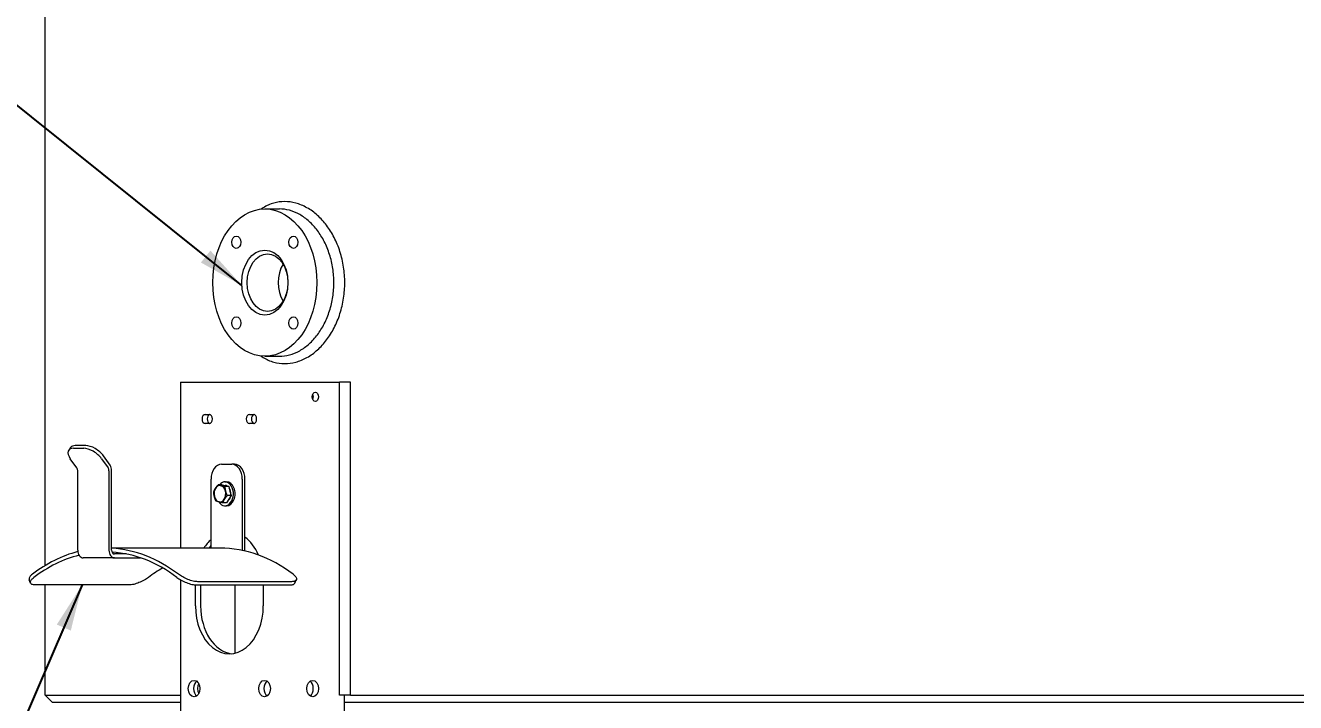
# Model space of a CAD drawing. Header units: inches. Extents: x 20 to 536, y 8 to 344.
# Drawn here: x 82.76 to 125.87, y 73.49 to 96.47 of the extents above; entities that cross this region are included whole.
import ezdxf

# ---------------------------------------------------------------- set-up
doc = ezdxf.new("R2010")
doc.units = ezdxf.units.IN
doc.header["$LTSCALE"] = 16
doc.header["$MEASUREMENT"] = 0
for name, color, linetype, lineweight in [('Dimension (ANSI)', 7, 'Continuous', 25), ('Symbol (ANSI)', 7, 'Continuous', 25), ('Visible (ANSI)', 7, 'Continuous', 50)]:
    doc.layers.add(name, color=color, linetype=linetype, lineweight=lineweight)
doc.styles.add('Standard D-E', font='arial.ttf')
doc.dimstyles.new('in [mm] D-E NeptuneBenson', dxfattribs={"dimscale": 16, "dimtxt": 0.15, "dimasz": 0.098425, "dimexe": 0.125, "dimexo": 0.063, "dimgap": 0.031496, "dimtad": 0, "dimtih": 1, "dimtoh": 1, "dimdec": 4, "dimrnd": 1e-08, "dimzin": 3, "dimdsep": 46, "dimlunit": 5, "dimtxsty": 'Standard D-E', "dimcen": 0.09, "dimdle": 0.393701, "dimclrd": 256, "dimclre": 256, "dimclrt": 256, "dimadec": 1, "dimazin": 1, "dimtfac": 1, "dimtofl": 0, "dimtmove": 0, "dimatfit": 3, "dimfxl": 1, "dimfrac": 1, "dimtolj": 1, "dimtzin": 4, "dimlwd": -1, "dimlwe": -1, "dimarcsym": 0})
doc.dimstyles.new('in [mm] D-E NeptuneBenson$7', dxfattribs={"dimscale": 16, "dimtxt": 0.15, "dimasz": 0.098425, "dimexe": 0.125, "dimexo": 0.063, "dimgap": 0.031496, "dimtad": 0, "dimtih": 1, "dimtoh": 1, "dimdec": 4, "dimrnd": 1e-08, "dimzin": 3, "dimdsep": 46, "dimlunit": 5, "dimtxsty": 'Standard D-E', "dimcen": 0.09, "dimdle": 0.393701, "dimclrd": 256, "dimclre": 256, "dimclrt": 256, "dimadec": 1, "dimazin": 1, "dimtfac": 1, "dimtofl": 0, "dimtmove": 0, "dimatfit": 3, "dimfxl": 1, "dimfrac": 1, "dimtolj": 1, "dimtzin": 4, "dimlwd": -1, "dimlwe": -1, "dimarcsym": 0})

# ---------------------------------------------------------------- blocks, each defined once
blk = doc.blocks.new('*D24')
at = {"layer": 'Defpoints', "color": 0, "transparency": 16777216}
for p in [(33.93, 160.21), (110.807, 160.21), (85.898, 49.214)]:
    blk.add_point(p, dxfattribs=at)
at = {"layer": 'Dimension (ANSI)', "transparency": 16777216}
for p, q in [((109.799, 160.21), (31.93, 160.21)), ((33.93, 158.636), (33.93, 108.464)), ((33.93, 50.789), (33.93, 100.961)), ((84.89, 49.214), (31.93, 49.214))]:
    blk.add_line(p, q, dxfattribs=at)
for points in [[(33.667, 158.636), (34.192, 158.636), (33.93, 160.21)], [(33.667, 50.789), (34.192, 50.789), (33.93, 49.214)]]:
    blk.add_solid(points, dxfattribs=at)
at = {"layer": 'Dimension (ANSI)', "transparency": 16777216, "char_height": 2.4, "attachment_point": 5, "style": 'Standard D-E'}
for s, insert in [('\\A1; 111 in', (33.93, 106.422)), ('\\A1;[2819.3 mm]', (33.93, 102.67))]:
    blk.add_mtext(s, dxfattribs=dict(at, insert=insert))
blk = doc.blocks.new('*D25')
at = {"layer": 'Defpoints', "color": 0, "transparency": 16777216}
for p in [(50.793, 149.743), (82.108, 149.743), (85.898, 49.214)]:
    blk.add_point(p, dxfattribs=at)
at = {"layer": 'Dimension (ANSI)', "transparency": 16777216}
for p, q in [((81.1, 149.743), (48.793, 149.743)), ((50.793, 148.169), (50.793, 119.343)), ((50.793, 50.789), (50.793, 109.39)), ((84.89, 49.214), (48.793, 49.214))]:
    blk.add_line(p, q, dxfattribs=at)
for points in [[(50.53, 148.169), (51.055, 148.169), (50.793, 149.743)], [(50.53, 50.789), (51.055, 50.789), (50.793, 49.214)]]:
    blk.add_solid(points, dxfattribs=at)
at = {"layer": 'Dimension (ANSI)', "transparency": 16777216, "char_height": 2.4, "attachment_point": 5, "style": 'Standard D-E'}
for s, insert in [('\\A1; 100{\\H1x;\\S1#2;} in', (50.793, 117.301)), ('\\A1;[2553.4 mm]', (50.793, 112.324))]:
    blk.add_mtext(s, dxfattribs=dict(at, insert=insert))

msp = doc.modelspace()

# ---------------------------------------------------------------- linework, layer by layer
at = {"layer": 'Visible (ANSI)', "linetype": 'Continuous', "lineweight": 18}
for p, q in [((83.430301, 78.143311), (83.430301, 124.993472)), ((90.88693, 90.243472), (91.382213, 90.243472)), ((90.88693, 85.243472), (91.382213, 85.243472)), ((88.023829, 84.368472), (88.225925, 84.368472)), ((88.023829, 84.368472), (88.023829, 78.735299)), ((88.225925, 84.368472), (91.139205, 84.368472)), ((91.139205, 84.368472), (92.115013, 84.368472)), ((92.115013, 84.368472), (93.42303, 84.368472)), ((93.793942, 84.368472), (93.42303, 84.368472)), ((93.42303, 73.743472), (93.42303, 84.368472)), ((93.793942, 73.743472), (93.793942, 84.368472)), ((88.865857, 83.273472), (89.000207, 83.273472)), ((90.364923, 83.273472), (90.499274, 83.273472)), ((89.000207, 82.963472), (88.865857, 82.963472)), ((90.499274, 82.963472), (90.364923, 82.963472)), ((84.295729, 82.150222), (84.230729, 82.058299)), ((84.388978, 82.123177), (84.742531, 82.123177)), ((84.807531, 82.215101), (84.453978, 82.215101)), ((84.508668, 81.45391), (84.285424, 81.769623)), ((85.346084, 81.769623), (85.569328, 81.45391)), ((85.634328, 81.545833), (85.411084, 81.861547)), ((89.413865, 81.578472), (89.767418, 81.578472)), ((89.859342, 81.578472), (89.767418, 81.578472)), ((84.535591, 78.665499), (84.535591, 81.361986)), ((85.596252, 81.361986), (85.596252, 78.665499)), ((85.688175, 78.665499), (85.688175, 81.361986)), ((89.060311, 78.735299), (89.060311, 81.078472)), ((90.120972, 81.078472), (90.120972, 78.665499)), ((90.212895, 78.665499), (90.212895, 81.078472)), ((89.442361, 80.885588), (89.305958, 80.885588)), ((89.442361, 80.885588), (89.554903, 80.854144)), ((89.667446, 80.8227), (89.531043, 80.8227)), ((89.534073, 80.984472), (89.590641, 80.984472)), ((89.554903, 80.854144), (89.667446, 80.8227)), ((89.667446, 80.8227), (89.704462, 80.669142)), ((89.704462, 80.669142), (89.741477, 80.515585)), ((89.590424, 80.271357), (89.454022, 80.271357)), ((89.665951, 80.393471), (89.590424, 80.271357)), ((89.741477, 80.515585), (89.605075, 80.515585)), ((89.741477, 80.515585), (89.665951, 80.393471)), ((89.534073, 80.172472), (89.590641, 80.172472)), ((89.365782, 78.735299), (85.688175, 78.735299)), ((86.18586, 78.535499), (85.780099, 78.535499)), ((85.780099, 78.405499), (84.719439, 78.405499)), ((85.780099, 78.405499), (86.671094, 78.405499)), ((82.938289, 77.548092), (82.889179, 77.658005)), ((88.023829, 77.6606), (88.023829, 70.864472)), ((91.796035, 77.595688), (88.614054, 77.595688)), ((91.904187, 77.548092), (91.953297, 77.658005)), ((86.277525, 77.485789), (83.095545, 77.485789)), ((83.430301, 73.743472), (83.430301, 77.485789)), ((88.529981, 76.778472), (88.529981, 77.486999)), ((88.56495, 77.485789), (91.746931, 77.485789)), ((88.706758, 77.485789), (88.706758, 76.778472)), ((89.8707, 77.485789), (89.8707, 75.170333)), ((90.835149, 77.485789), (90.835149, 76.778472)), ((83.430301, 73.743472), (88.023829, 73.743472)), ((83.682326, 73.493472), (83.432326, 73.743472)), ((90.937921, 73.743472), (90.996835, 73.743472)), ((92.393147, 73.743472), (92.452061, 73.743472)), ((93.793942, 73.743472), (93.42303, 73.743472)), ((93.58301, 73.743472), (93.58301, 66.399198)), ((93.793942, 73.743472), (128.570709, 73.743472)), ((88.023829, 73.493472), (83.682326, 73.493472)), ((128.781641, 73.493472), (93.58301, 73.493472))]:
    msp.add_line(p, q, dxfattribs=at)
for centre, major_axis in [((90.88693, 87.743472), (0, 2.5)), ((89.91818, 89.113492), (0, 0.210937)), ((91.85568, 89.113492), (0, -0.210937)), ((90.88693, 87.743472), (0, -1.105)), ((90.978853, 87.743472), (0, 0.975)), ((89.91818, 86.373453), (0, 0.210937)), ((91.85568, 86.373453), (0, -0.210937)), ((92.600839, 83.868472), (0, -0.155)), ((88.486141, 73.968472), (0, -0.28)), ((90.87899, 73.968472), (0, -0.28)), ((92.510992, 73.968472), (0, 0.28))]:
    msp.add_ellipse(centre, major_axis=major_axis, ratio=0.707106781, dxfattribs=at)
for centre, major_axis, ratio, start_param, end_param in [((92.032443, 87.743472), (0, -0.975), 0.707106781, 4.011241666, 5.413536294), ((92.424062, 83.868472), (0, 0.155), 0.707106781, 4.079718979, 5.345058981), ((88.865857, 83.118472), (0, -0.155), 0.707106781, 3.141592654, 6.283185307), ((89.042634, 83.118472), (0, 0.155), 0.707106781, 0.194777643, 2.946815011), ((89.000207, 83.118472), (0, 0.155), 0.707106781, 3.141592654, 6.283185307), ((90.364923, 83.118472), (0, -0.155), 0.707106781, 3.141592654, 6.283185307), ((90.5417, 83.118472), (0, 0.155), 0.707106781, 0.194777643, 2.946815011), ((90.499274, 83.118472), (0, 0.155), 0.707106781, 3.141592654, 6.283185307), ((84.638978, 81.769623), (-0.408248, 0.288675), 0.5, 5.667705599, 7.238501925), ((84.703978, 81.861547), (-0.408248, 0.288675), 0.5, 5.667705599, 6.283185307), ((84.992531, 81.769623), (0.408248, -0.288675), 0.5, 0.955316618, 2.526112945), ((85.057531, 81.861547), (-0.408248, 0.288675), 0.5, 4.096909272, 5.667705599), ((85.504328, 81.361986), (0, -0.26), 0.707106781, 1.570796327, 2.35619449), ((89.413865, 81.078472), (0, 0.5), 0.707106781, 0, 1.570796327), ((89.767418, 81.078472), (0, 0.5), 0.707106781, 4.71238898, 6.283185307), ((89.859342, 81.078472), (0, 0.5), 0.707106781, 4.71238898, 6.283185307), ((84.443668, 81.361986), (0, -0.13), 0.707106781, 1.570796327, 2.35619449), ((85.504328, 81.361986), (0, 0.13), 0.707106781, 4.71238898, 5.497787144), ((89.362243, 80.578472), (0, -0.281), 0.707106781, 3.993739448, 5.040937), ((89.362243, 80.578472), (0, 0.281), 0.707106781, 6.088134551, 7.135332102), ((89.534073, 80.578472), (0, -0.406), 0.707106781, 5.458297, 10.137718079), ((89.362243, 80.578472), (0, 0.281), 0.707106781, 5.040937, 6.088134551), ((89.362243, 80.578472), (0, 0.281), 0.707106781, 3.993739448, 5.040937), ((89.534073, 80.578472), (0, 0.281), 0.707106781, 5.902145508, 6.274123594), ((89.590641, 80.578472), (0, -0.406), 0.707106781, 0, 3.141592654), ((89.534073, 80.578472), (0, -0.281), 0.707106781, 1.485987279, 2.312701413), ((89.362243, 80.578472), (0, -0.281), 0.707106781, 5.040937, 6.088134551), ((89.362243, 80.578472), (0, -0.281), 0.707106781, 6.088134551, 7.135332102), ((89.534073, 80.578472), (0, -0.281), 0.707106781, 0.484077167, 1.220216423), ((89.682565, 77.658472), (0, 1.63), 0.707106781, 0.570291334, 0.849138969), ((89.682565, 77.658472), (0, -1.63), 0.707106781, 2.11404801, 2.663459263), ((85.476694, 71.365299), (0, 7.37), 0.707106781, 0.180900412, 0.495641156), ((85.476694, 71.365299), (0, 7.24), 0.707106781, 0.175780081, 0.494420124), ((84.719439, 78.665499), (0, -0.26), 0.707106781, 4.71238898, 6.283185307), ((85.780099, 78.665499), (0, -0.26), 0.707106781, 4.71238898, 6.283185307), ((85.476694, 71.365299), (0, 7.37), 0.707106781, 5.787544151, 6.242593481), ((85.780099, 78.665499), (0, -0.13), 0.707106781, 4.71238898, 6.283185307), ((85.476694, 71.365299), (0, 7.24), 0.707106781, 5.788765184, 6.239278677), ((89.859342, 77.658472), (0, -1.63), 0.707106781, 3.907583633, 3.990731623), ((89.365782, 71.365299), (0, 7.37), 0.707106781, 5.787544151, 6.283185307), ((90.029048, 78.665499), (0, 0.13), 0.707106781, 4.651137038, 4.71238898), ((90.029048, 78.665499), (0, -0.26), 0.707106781, 1.463005525, 1.570796327), ((89.365782, 71.365299), (0, 7.24), 0.707106781, 0.389617116, 0.494420124), ((89.682565, 76.778472), (0, -1.63), 0.707106781, 4.71238898, 7.853981634), ((89.859342, 76.778472), (0, -1.63), 0.707106781, 4.71238898, 6.206422826), ((88.662917, 73.968472), (0, -0.28), 0.707106781, 3.604362771, 5.820415189), ((91.055767, 73.968472), (0, -0.28), 0.707106781, 3.604362771, 5.820415189), ((92.334216, 73.968472), (0, 0.28), 0.707106781, 3.604362771, 5.820415189), ((88.798682, 73.968472), (0, 0.28), 0.707106781, 0.909644844, 2.23194781)]:
    msp.add_ellipse(centre, major_axis=major_axis, ratio=ratio, start_param=start_param, end_param=end_param, dxfattribs=at)
for points, knots in [([(90.756028, 85.250355), (90.779921, 85.233945), (90.80411, 85.218275), (90.943759, 85.133213), (91.065029, 85.080133), (91.311415, 85.010497), (91.436536, 84.993956), (91.680826, 84.993956), (91.808288, 85.010497), (92.06425, 85.080133), (92.192749, 85.133213), (92.441321, 85.273548), (92.561584, 85.360914), (92.785598, 85.562771), (92.889332, 85.677276), (93.073975, 85.921266), (93.161216, 86.059104), (93.315725, 86.359287), (93.382992, 86.521624), (93.491344, 86.860303), (93.532507, 87.036916), (93.586558, 87.392129), (93.599431, 87.570733), (93.599431, 87.916212), (93.586558, 88.094816), (93.532507, 88.450029), (93.491344, 88.626642), (93.382992, 88.965321), (93.315725, 89.127658), (93.161216, 89.427841), (93.073975, 89.565679), (92.889332, 89.809669), (92.785598, 89.924173), (92.561584, 90.126031), (92.441321, 90.213397), (92.192749, 90.353731), (92.06425, 90.406812), (91.808288, 90.476448), (91.680826, 90.492989), (91.436536, 90.492989), (91.311415, 90.476448), (91.065029, 90.406812), (90.943759, 90.353731), (90.80411, 90.268669), (90.779921, 90.253), (90.756028, 90.23659)], [7.618238106, 7.618238106, 7.618238106, 7.618238106, 7.897648219, 7.897648219, 9.213920045, 9.213920045, 10.530191871, 10.530191871, 11.846463697, 11.846463697, 13.162735522, 13.162735522, 14.479007348, 14.479007348, 15.795279174, 15.795279174, 17.111555316, 17.111555316, 18.427831458, 18.427831458, 19.7441076, 19.7441076, 21.060383741, 21.060383741, 22.376659883, 22.376659883, 23.692936025, 23.692936025, 25.009212167, 25.009212167, 26.325488309, 26.325488309, 27.641760135, 27.641760135, 28.95803196, 28.95803196, 30.274303786, 30.274303786, 31.590575612, 31.590575612, 32.906847438, 32.906847438, 34.223119264, 34.223119264, 34.502529377, 34.502529377, 34.502529377, 34.502529377]), ([(91.382213, 85.243472), (91.493258, 85.243472), (91.609037, 85.258508), (91.841327, 85.321815), (91.957838, 85.370073), (92.183037, 85.497666), (92.291899, 85.577103), (92.49454, 85.76065), (92.588304, 85.864771), (92.755114, 86.086641), (92.833876, 86.211982), (92.973305, 86.484944), (93.03397, 86.632557), (93.131659, 86.940506), (93.168754, 87.101089), (93.217456, 87.42405), (93.229051, 87.58643), (93.229051, 87.900515), (93.217456, 88.062895), (93.168754, 88.385855), (93.131659, 88.546439), (93.03397, 88.854388), (92.973305, 89.002001), (92.833876, 89.274963), (92.755114, 89.400304), (92.588304, 89.622174), (92.49454, 89.726295), (92.291899, 89.909841), (92.183037, 89.989279), (91.957838, 90.116872), (91.841327, 90.165129), (91.609037, 90.228437), (91.493258, 90.243472), (91.382213, 90.243472)], [-28.719939175, -28.719939175, -28.719939175, -28.719939175, -27.523276334, -27.523276334, -26.326613493, -26.326613493, -25.129950652, -25.129950652, -23.933287812, -23.933287812, -22.736622388, -22.736622388, -21.539956964, -21.539956964, -20.34329154, -20.34329154, -19.146626116, -19.146626116, -17.949960693, -17.949960693, -16.753295269, -16.753295269, -15.556629845, -15.556629845, -14.359964421, -14.359964421, -13.16330158, -13.16330158, -11.96663874, -11.96663874, -10.769975899, -10.769975899, -9.573313058, -9.573313058, -9.573313058, -9.573313058]), ([(82.998185, 77.848422), (82.959097, 77.818535), (82.926549, 77.785874), (82.887011, 77.724423), (82.880007, 77.695674), (82.885522, 77.667657), (82.887092, 77.662757), (82.889238, 77.658029)], [5.751172896, 5.751172896, 5.751172896, 5.751172896, 6.230027309, 6.230027309, 6.708881722, 6.708881722, 6.813647612, 6.813647612, 6.813647612, 6.813647612]), ([(83.095545, 77.485789), (83.051151, 77.485789), (83.011285, 77.492521), (82.954781, 77.519552), (82.93816, 77.539813), (82.929127, 77.585741), (82.936142, 77.614467), (82.975716, 77.67584), (83.008289, 77.708445), (83.047405, 77.738266)], [7.666112893, 7.666112893, 7.666112893, 7.666112893, 8.144520248, 8.144520248, 8.622927603, 8.622927603, 9.101798808, 9.101798808, 9.580670014, 9.580670014, 9.580670014, 9.580670014]), ([(86.936492, 77.738266), (86.897376, 77.708445), (86.847103, 77.67584), (86.735396, 77.614467), (86.673945, 77.585741), (86.557364, 77.539813), (86.494474, 77.519552), (86.376761, 77.492521), (86.32192, 77.485789), (86.277525, 77.485789)], [5.75155612, 5.75155612, 5.75155612, 5.75155612, 6.230427325, 6.230427325, 6.709298531, 6.709298531, 7.187705886, 7.187705886, 7.666113241, 7.666113241, 7.666113241, 7.666113241]), ([(87.905984, 77.738266), (87.9451, 77.708445), (87.995373, 77.67584), (88.10708, 77.614467), (88.168531, 77.585741), (88.285112, 77.539813), (88.348002, 77.519552), (88.465715, 77.492521), (88.520556, 77.485789), (88.56495, 77.485789)], [1.918499325, 1.918499325, 1.918499325, 1.918499325, 2.397370531, 2.397370531, 2.876241737, 2.876241737, 3.354649092, 3.354649092, 3.833056446, 3.833056446, 3.833056446, 3.833056446]), ([(88.614054, 77.595688), (88.56966, 77.595688), (88.514819, 77.602419), (88.397107, 77.629454), (88.33422, 77.64972), (88.217652, 77.695674), (88.156213, 77.724423), (88.044541, 77.785874), (87.994292, 77.818535), (87.955203, 77.848422)], [3.832847683, 3.832847683, 3.832847683, 3.832847683, 4.311254504, 4.311254504, 4.789661326, 4.789661326, 5.268515739, 5.268515739, 5.747370152, 5.747370152, 5.747370152, 5.747370152]), ([(91.84429, 77.848422), (91.883379, 77.818535), (91.915927, 77.785874), (91.955465, 77.724423), (91.962468, 77.695674), (91.953424, 77.64972), (91.9368, 77.629454), (91.880294, 77.602419), (91.840429, 77.595688), (91.796035, 77.595688)], [1.918325214, 1.918325214, 1.918325214, 1.918325214, 2.397179627, 2.397179627, 2.876034039, 2.876034039, 3.354440861, 3.354440861, 3.832847683, 3.832847683, 3.832847683, 3.832847683]), ([(91.746931, 77.485789), (91.791325, 77.485789), (91.831191, 77.492521), (91.881508, 77.516593), (91.896479, 77.531263), (91.904128, 77.548116)], [3.8330564465, 3.8330564465, 3.8330564465, 3.8330564465, 4.3114638014, 4.3114638014, 4.6851049427, 4.6851049427, 4.6851049427, 4.6851049427])]:
    msp.add_open_spline(points, degree=3, knots=knots, dxfattribs=at)
for points in [[(89.154905, 80.64136), (89.177633, 80.706801), (89.212685, 80.763474)], [(89.174174, 80.487802), (89.156995, 80.559069), (89.154905, 80.64136)], [(89.212685, 80.763474), (89.247737, 80.820147), (89.305958, 80.885588)], [(89.305958, 80.885588), (89.348523, 80.868737), (89.400754, 80.854144)], [(89.400754, 80.854144), (89.452985, 80.839551), (89.531043, 80.8227)], [(89.531043, 80.8227), (89.533133, 80.740409), (89.550312, 80.669142)], [(89.550312, 80.669142), (89.567491, 80.597876), (89.605075, 80.515585)], [(89.228937, 80.334245), (89.191353, 80.416536), (89.174174, 80.487802)], [(89.323732, 80.302801), (89.271501, 80.317394), (89.228937, 80.334245)], [(89.454022, 80.271357), (89.375964, 80.288208), (89.323732, 80.302801)], [(89.511802, 80.393471), (89.47675, 80.336798), (89.454022, 80.271357)], [(89.605075, 80.515585), (89.546854, 80.450144), (89.511802, 80.393471)]]:
    msp.add_rational_spline(points, [1, 1.0379548493, 1], degree=2, dxfattribs=at)

# ---------------------------------------------------------------- dimensions: what is measured, and where the dimension line sits
at = {"layer": 'Dimension (ANSI)'}
for base, p2, text, picture, middle in [((33.929834, 160.210476), (110.807326, 160.210476), ' <> in\\X[2819.3 mm]', '*D24', (33.929834, 104.712474)), ((50.792572, 149.743472), (82.107915, 149.743472), ' <> in\\X[2553.4 mm]', '*D25', (50.792572, 114.366355))]:
    dim = msp.add_linear_dim(base=base, p1=(85.898338, 49.214472), p2=p2, angle=90, text=text, dimstyle='in [mm] D-E NeptuneBenson', override={"dimgap": 0.031496, "dimdec": 4, "dimpost": '', "dimtol": 0, "dimlim": 0, "dimtp": 0, "dimtm": 0, "dimtdec": 2, "dimatfit": 1}, dxfattribs=at)
    dim.commit()
    dim.dimension.update_dxf_attribs({"geometry": picture, "text_midpoint": middle, "dimtype": 160})

# ---------------------------------------------------------------- leaders
at = {"layer": 'Symbol (ANSI)', "annotation_type": 0, "has_hookline": 1, "hookline_direction": 1}
for points, text_width in [([(90.108807, 87.643103), (81.49298, 94.543519), (79.918177, 94.543519)], 24.767804), ([(84.686535, 77.485789), (79.887831, 66.321607), (78.313028, 66.321607)], 15.523057)]:
    msp.add_leader(points, dimstyle='in [mm] D-E NeptuneBenson$7', override={"dimtad": 0}, dxfattribs=dict(at, text_width=text_width))

doc.saveas('drawing.dxf')
